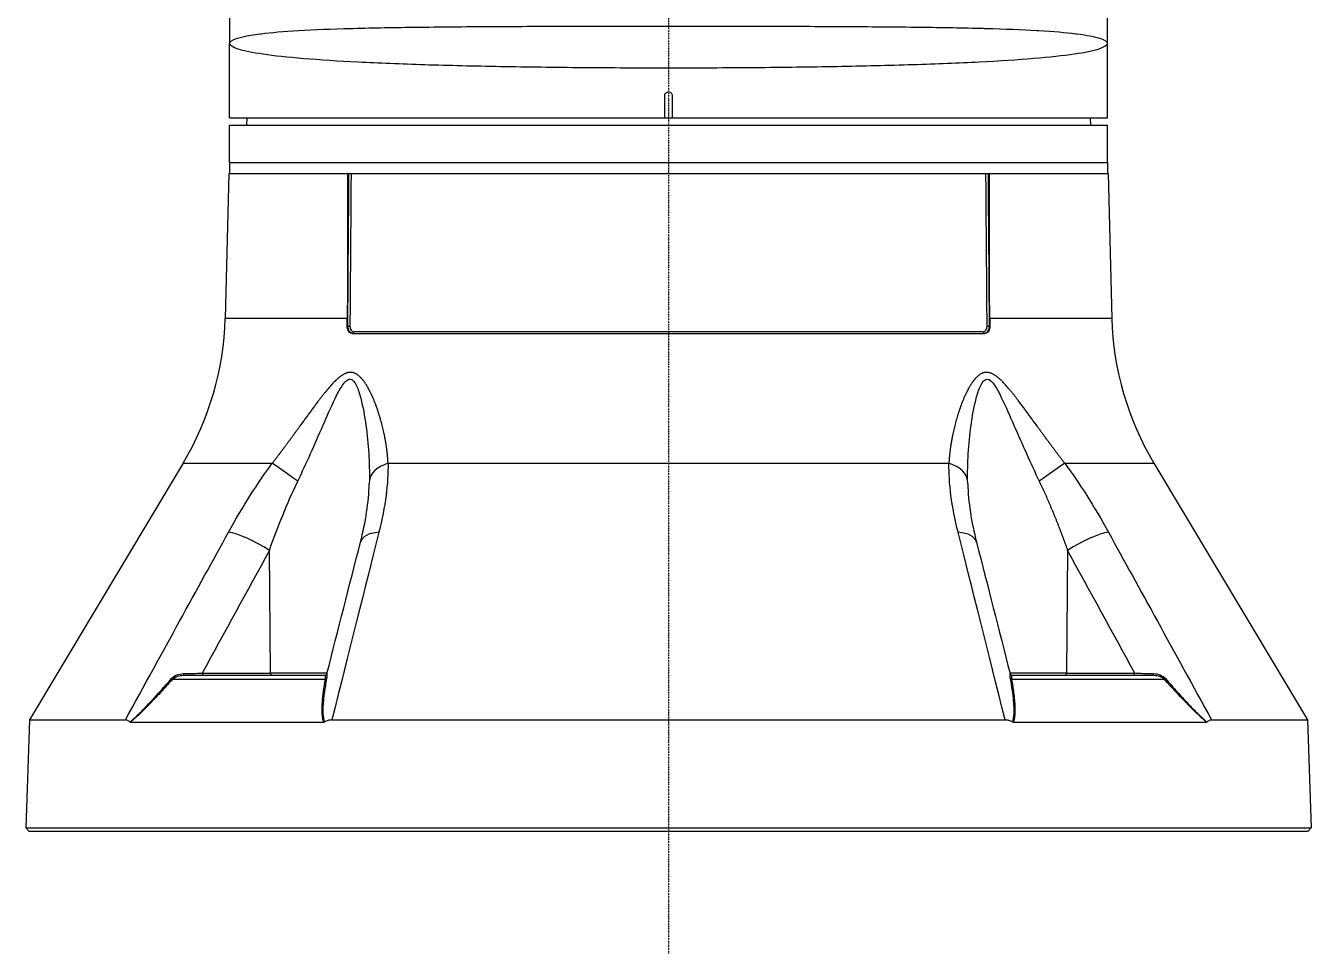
# Model space of a CAD drawing. Header units: millimetres. Extents: x 0 to 4378, y 0 to 2376.
# Drawn here: x 690.8 to 863.6, y 585.7 to 710.7 of the extents above; entities that cross this region are included whole.
import ezdxf

# ---------------------------------------------------------------- set-up
doc = ezdxf.new("R2010")
doc.units = ezdxf.units.MM
doc.header["$LTSCALE"] = 0.2
doc.linetypes.add('CENTER2', pattern=[1.125, 0.75, -0.125, 0.125, -0.125])
doc.layers.add('02_Center Line', color=1, linetype='CENTER2')

# ---------------------------------------------------------------- blocks, each defined once
blk = doc.blocks.new('A$Cd3ae7b64')
for p, q in [((-59.00000000000546, 155.6758105477711), (-59.00000000000546, 105.9999999996762)), ((58.99999999999454, 105.9999999989705), (58.99999999999454, 155.721828939033)), ((-14.00000000000546, 108.3276307049091), (-14.00000000000546, 108.3257856345517)), ((13.99999999999454, 108.3274525897214), (13.99999999999454, 108.3257899215532)), ((-59.00000000000546, 96), (-59.00000000000546, 106)), ((58.99999999999454, 96), (58.99999999999454, 105.9999999997381)), ((-14.00000000000546, 102.7562877729579), (-14.00000000000546, 102.7560828928908)), ((-0.500000000005457, 96), (-0.500000000005457, 99)), ((0.499999999994543, 99), (0.499999999994543, 96)), ((-59.00000000000546, 96), (-0.500000000005457, 96)), ((-56.6952696104363, 96), (-56.71272467536437, 95)), ((-0.500000000005457, 96), (0.499999999994543, 96)), ((0.499999999994543, 96), (58.99999999999454, 96)), ((56.69526961042538, 96), (56.71272467535346, 95)), ((-59.00000000000546, 95), (58.99999999999454, 95)), ((-59.00000000000546, 90), (-59.00000000000546, 95)), ((58.99999999999454, 90), (58.99999999999454, 95)), ((-59.00000000000546, 90), (58.99999999999454, 90)), ((-59.00000000000546, 90), (-59.00000000000546, 88.5)), ((-59.00000000000546, 90), (58.99999999999454, 90)), ((58.99999999999454, 90), (58.99999999999454, 88.5)), ((-59.0916507254924, 88.5), (-59.60191148938247, 69.0139275873371)), ((-59.09165072549331, 88.5), (-43.15433986754124, 88.5)), ((-43.08731068944689, 88.5), (-43.15433986957578, 88.5)), ((-43.08731068944689, 88.5), (43.08731068944144, 88.5)), ((43.15433986957487, 88.50000000001819), (43.08731068944326, 88.50000000001819)), ((43.15433986754033, 88.5), (59.09165072549149, 88.5)), ((59.09165072549149, 88.5), (59.60191148938156, 69.0139275873371)), ((-43.17735307495241, 69.0139275873371), (-59.60191148938247, 69.0139275873371)), ((-43.18840175038622, 67.97382305320207), (-43.11073316208422, 67.9738230516923)), ((43.1107331620824, 67.9738230516923), (43.18840175038531, 67.97382305320207)), ((59.60191148938156, 69.0139275873371), (43.1773530749515, 69.0139275873371)), ((-42.53874315789744, 67), (42.53874315789653, 67)), ((42.294397804455, 67.19302010066167), (-42.29439780445591, 67.19302010066167)), ((-65.25560367725666, 49.53608112168149), (-85.90660579852101, 14.99258666429523)), ((-65.25560367725666, 49.53608112168149), (-53.26389373256461, 49.53608112168149)), ((-37.69948853405549, 49.53608112168149), (37.69948853405458, 49.53608112168149)), ((53.26389373256279, 49.53608112168149), (65.25560367725484, 49.53608112168149)), ((65.25560367725484, 49.53608112168149), (85.90660579799714, 14.99258666516835)), ((-58.52970070587253, 40.12261337033124), (-58.52964765349861, 40.1227154803164)), ((58.5296476518597, 40.12271548009448), (58.5297007042318, 40.12261337011296)), ((-53.48535664826068, 21.29312819804545), (-53.65089358026762, 37.81226609493751)), ((53.65089358026671, 37.81226609493751), (53.48535664825977, 21.29312819804545)), ((-65.21265226154537, 21), (-46.21265965473503, 21)), ((-62.68626785728975, 21.29214691558809), (-53.48536429222804, 21.29410963994087)), ((-45.90464387098655, 21.29214691550806), (-53.48534690429096, 21.29214691550806)), ((53.48534690429005, 21.29214691550806), (45.90464387096654, 21.29214691550806)), ((46.21265965473503, 21), (65.21265228176526, 21)), ((53.48536429222622, 21.29410963994087), (62.68626785728884, 21.29214691558809)), ((-66.68335319778271, 20.46418141452887), (-46.1154336993477, 20.46418141452887)), ((46.1154336993468, 20.46418141452887), (66.6833531977818, 20.46418141452887)), ((-71.22787999280445, 15.68254883588816), (-71.2276978300797, 15.68289944001299)), ((71.22829623258076, 15.68174770926635), (71.22883328916578, 15.68071404963484)), ((-85.90660579802898, 14.99258666427704), (-86.41270871266534, 0.4996954135131091)), ((-85.90660579852101, 14.99258666429523), (-73.01517164065808, 14.99258666574679)), ((-72.35160561409975, 14.69478612081366), (-46.33548263940611, 14.69478612081366)), ((-45.26289462636123, 14.99258666580135), (45.26289462636032, 14.99258666580135)), ((46.33548263940429, 14.69478612081366), (72.35160561409884, 14.69478612081366)), ((71.77697337680729, 15.18074608535244), (71.77772585593539, 15.18074608535244)), ((73.01517164062898, 14.99258666580135), (85.90660579799714, 14.99258666516835)), ((85.90660579799624, 14.99258666516835), (86.41270871266534, 0.4996954135094711)), ((-86.41270871266534, 0.4996954135131091), (-85.93015846101662, 3.637978807091713e-12)), ((-86.41270871266534, 0.4996954135131091), (86.41270871267443, 0.4996954135094711)), ((85.93015846101662, 0), (-85.93015846101662, 3.637978807091713e-12)), ((86.41270871266534, 0.4996954135094711), (85.93015846101662, 0))]:
    blk.add_line(p, q)
for centre, radius, start, end in [((-99.5882044884047, 70.0610055196521), 40.00000000000026, 329.1279166367864, 358.5000000000102), ((99.58820448840379, 70.0610055196521), 40.00000000000021, 181.4999999999898, 210.8720833632135), ((-52.23737825399348, 55.72122140599822), 5.00000000000003, 18.74316511106766, 18.76762133961898), ((52.23737825399257, 55.72122140599822), 5.000000000000031, 161.1092464853483, 161.2566155196263)]:
    blk.add_arc(centre, radius, start, end)
for centre, major_axis, ratio, start_param, end_param in [((-72.47076023649879, 70.05085962281737), (1.536308252267743, -40.01230559540769), 0.7311032404995149, 1.490819516016554, 1.5168243121361), ((-42.97438023083305, 67.97905844135312), (-0.1999944998548699, 0.001483249068980762), 0.04268057832610812, 0.8209152061351581, 2.376885693355455), ((42.97438023083123, 67.97905844135312), (0.1999944998548698, 0.001483249068983655), 0.0426805783261176, 3.906299613841284, 5.462270101045695), ((72.47198908891642, 70.05092552103088), (1.536372131895598, 40.01399268613738), 0.731103085036093, 1.62476887330731, 1.650772572959736), ((-42.43679727444214, 67.20000000000073), (6.225190718814334e-14, -0.2000000000000013), 0.712431343857921, 0, 1.535889741754975), ((42.43679727444032, 67.20000000000073), (-6.920191416431856e-15, -0.2000000000000013), 0.7124313438578486, 4.747295565424434, 6.283185307179635), ((-45.36529501963196, 55.72122140599822), (1.215520739616949e-13, 5.000000000000032), 0.8684450969007647, 6.138405161316324, 6.138502726635234), ((43.49868866790712, 60.5), (-6.678685382510709e-16, 1.250000000000008), 0.3907311284892682, 1.320836224277842, 1.320855382679601), ((45.36529501963014, 55.72122140599822), (-1.183081410616182e-14, 5.000000000000032), 0.8684450969007617, 0.1441481168554738, 0.144722341127718), ((45.36529501963014, 55.72122140599822), (4.552955235048728e-13, -5.000000000000033), 0.8684450969007617, 3.554067663127771, 3.55407375446882), ((-49.76096085214158, 46.97046557193607), (4.053536188257135, -2.92725884924798), 0.01176237832400816, 1.599231121159722, 2.622721324914959), ((-35.22015836520859, 46.97046557193607), (-4.999473748048927, 0.07254131618036747), 0.5854112687850692, 5.239754300712245, 6.263244503908792), ((35.22015836520586, 46.97046557193244), (4.9994737480521, 0.0725413161799777), 0.5854112687850371, 0.01994080326797576, 1.043431006467127), ((49.76096085213794, 46.97046557193607), (-4.053536188258132, -2.92725884924725), 0.01176237832338608, 3.660463982265222, 4.683954186024913), ((-55.56365506372458, 37.68138154348708), (-4.38530399946537, 2.401896923742584), 0.2184332937727803, 4.383547548485922, 5.778492317539), ((-36.56814741848757, 37.68138112983797), (-4.844711005074285, 1.236440168090948), 0.4687791268207208, 5.336155352353714, 6.283200399354804), ((36.56814739915262, 37.68138112236556), (4.84471102084779, 1.236440172116613), 0.4687791268207399, 6.28317021603005, 7.230215259277294), ((55.56365480721979, 37.68138112983434), (-4.385304789867064, -2.401897356658234), 0.2184332937729527, 3.646285794262969, 5.041230261245568), ((-36.56814741848757, 37.68138112983797), (-4.844711005074284, 1.23644016809095), 0.468779126820721, 1.509217521888928e-05, 0.000886699441396594), ((36.56814739915262, 37.68138112236556), (4.844711020847791, 1.236440172116615), 0.4687791268207397, 6.282298608787626, 6.283170216030048), ((-67.61278337073782, 21.52021608587165), (-14.70720585223878, -0.2925131860713184), 0.0235157269926974, 1.734180503907693, 1.9119050310613), ((-65.21265227195545, 21.29999306240279), (-3.006944608200849e-11, -0.299993062412855), 0.003767448132210493, 4.95970882206179, 6.283176653432773), ((-62.57150254177577, 21.30000000007567), (-3.819999871979249e-13, -0.3000000000751108), 0.3826834323691644, 4.738570005196785, 6.283185307158934), ((-53.37058112601426, 21.29999999999927), (-1.777189506668727e-13, -0.3000000000000229), 0.3826834323652783, 4.735296845906614, 6.283185307197004), ((-46.21266226620173, 21.29999311882784), (-0.07344068705020157, -0.2908646769258197), 0.9999937537709371, 0.2473287875344798, 1.570796326795207), ((46.21266222224767, 21.29999306240643), (0.07344063089081762, -0.2908646329136624), 0.9999937537699612, 4.712388980384394, 6.035856811745519), ((53.37058112601335, 21.29999999999927), (2.728123716516651e-15, -0.300000000000002), 0.3826834323649946, 0, 1.547888461282966), ((62.57150254177395, 21.30000000007567), (2.539469489185562e-13, -0.3000000000752464), 0.3826834323682357, 0, 1.544615301966677), ((65.2126522817407, 21.29999999999927), (2.399653959324615e-11, -0.2999999999998711), 0.003767448116667686, 0, 1.323451946462486), ((-66.87237018289306, 20.65701769743464), (-0.223619749777383, 0.1999855182453929), 0.1344646345612282, 1.948729234644329, 2.686312147501724), ((-46.24614998500329, 20.65701769742736), (0.2951491284373296, -0.05373073593589982), 0.6605644279743877, 5.287347962876603, 6.024930875716132), ((46.24614998499965, 20.65701769742736), (-0.2951491284341989, -0.05373073593519351), 0.6605644279743235, 0.2582544314581536, 0.995837344308443), ((66.87237018289125, 20.65701769743464), (0.2236197497773299, 0.1999855182486382), 0.134464634565391, 3.596873159683783, 4.334456072533725)]:
    blk.add_ellipse(centre, major_axis=major_axis, ratio=ratio, start_param=start_param, end_param=end_param)
for points, knots in [([(-59.00000000000546, 106), (-59.00000000000546, 106.4959775718489), (-57.6079316581945, 106.9574491961866), (-54.88241365857903, 107.3039978089764), (-54.8485989233377, 107.3082973401433), (-54.81457032666185, 107.3125801329079), (-54.78032791528494, 107.3168462073663), (-53.42828578093395, 107.4852897305718), (-51.74362995282718, 107.6272462003581), (-49.73126264532038, 107.7442682791079), (-47.65527673998804, 107.8649898716249), (-45.27605239340664, 107.9570294172154), (-42.60297728303885, 108.0301560331936), (-42.51212804840361, 108.0326413719195), (-42.42089193639276, 108.0351053274608), (-42.32927474581265, 108.0375481332812), (-39.71044773762605, 108.1073743942798), (-36.77181232092698, 108.1594878934338), (-33.65160907010159, 108.198902370219), (-33.55468694462797, 108.20012669266), (-33.45758577986635, 108.2013393290072), (-33.36030626743286, 108.2025404425549), (-30.19830392366566, 108.2415817962392), (-26.84709790040597, 108.2682738969888), (-23.30756910546006, 108.288424513903), (-23.23258562225601, 108.288851396559), (-23.15751281499706, 108.2892752311382), (-23.08235216631238, 108.2896960476501), (-19.48947894684352, 108.3098121641815), (-15.69939561978208, 108.3225993888336), (-11.8862488277573, 108.3308515815879), (-11.85421942585253, 108.3309208977771), (-11.82218527918849, 108.3309899029628), (-11.79014639723027, 108.3310585976287), (-7.943832109161121, 108.339305492198), (-4.031029968983603, 108.343095410426), (-0.04908068594158976, 108.3431379370486), (-0.02438511885429762, 108.3431382007911), (0.0003124512904832955, 108.3431383180396), (0.02501202485473186, 108.343138288983), (3.982907744450131, 108.3431336329086), (7.89173574155393, 108.3393493230178), (11.75276247127931, 108.3311280428352), (11.83159586910551, 108.3309601829606), (11.91040669040649, 108.3307904477115), (11.98919479423967, 108.3306188299903), (15.79329626502386, 108.3223326651132), (19.50691297242975, 108.3096296200383), (23.03641903431617, 108.2899446313604), (23.15461779483849, 108.2892854056154), (23.27261882965286, 108.2886185708558), (23.39041855740652, 108.2879440261422), (27.01373524538303, 108.267196192839), (30.499302947258, 108.2388568525203), (33.76193226773375, 108.1973736761647), (36.85928898156089, 108.1579918824718), (39.70101024145879, 108.1073817605247), (42.28822019431846, 108.0388789635253), (42.41211069252313, 108.0355986554714), (42.53542373305845, 108.0322775013046), (42.65815908543573, 108.0289147147123), (45.21078113039039, 107.9589762411451), (47.533907259849, 107.8693089336448), (49.52738560906619, 107.7560356302129), (49.61907819535008, 107.7508254797467), (49.71007592695514, 107.7455676413847), (49.80036873133668, 107.7402615940991), (51.7675090812636, 107.6246627954388), (53.41823085752731, 107.4860612822376), (54.761949950489, 107.3192158973397), (54.81274644243967, 107.3129086562694), (54.8631221047599, 107.3065602574861), (54.91307606179362, 107.3001704717244), (56.27062572632803, 107.1265215351705), (57.30867300672708, 106.9215910773819), (57.9860584647131, 106.6998469602877), (58.66300412755663, 106.4782468114245), (58.99999999999454, 106.2464482156283), (58.99999999999454, 106)], [0, 0, 0, 0, 0.1234681652010437, 0.1234681652010437, 0.1234681652010437, 0.125, 0.125, 0.125, 0.1854836256489308, 0.1854836256489308, 0.1854836256489308, 0.2478793691506865, 0.2478793691506865, 0.2478793691506865, 0.25, 0.25, 0.25, 0.3106170665940803, 0.3106170665940803, 0.3106170665940803, 0.3125, 0.3125, 0.3125, 0.3737034301339614, 0.3737034301339614, 0.3737034301339614, 0.375, 0.375, 0.375, 0.4369793898853799, 0.4369793898853799, 0.4369793898853799, 0.4375, 0.4375, 0.4375, 0.5, 0.5, 0.5, 0.5003876174288672, 0.5003876174288672, 0.5003876174288672, 0.5625, 0.5625, 0.5625, 0.5637681938012641, 0.5637681938012641, 0.5637681938012641, 0.625, 0.625, 0.625, 0.6270505768995198, 0.6270505768995198, 0.6270505768995198, 0.6901227897282368, 0.6901227897282368, 0.6901227897282368, 0.75, 0.75, 0.75, 0.7528672653347984, 0.7528672653347984, 0.7528672653347984, 0.8125, 0.8125, 0.8125, 0.8152428838997834, 0.8152428838997834, 0.8152428838997834, 0.875, 0.875, 0.875, 0.8772589928824207, 0.8772589928824207, 0.8772589928824207, 0.9386494254297342, 0.9386494254297342, 0.9386494254297342, 1, 1, 1, 1]), ([(58.99999999999454, 106), (58.99999999999454, 105.7514894544911), (58.62381233494398, 105.4974574769622), (57.8710718489483, 105.2523248257603), (57.12353692571105, 105.0088873848217), (55.98589140905824, 104.7692586679696), (54.5165592011399, 104.5532504960865), (53.04211104426486, 104.3364902228241), (51.235971172684, 104.1399802650158), (49.09864393136104, 103.9605658285473), (46.96131669003807, 103.7811513920788), (44.47589272135156, 103.6209342769253), (41.76043193614532, 103.4822692684102), (39.04360796471519, 103.3435346487895), (36.07537487568698, 103.2258437520104), (32.84807724156417, 103.1246423732009), (29.62401824764675, 103.0235425514475), (26.20428878110761, 102.9424244187176), (22.65895191192703, 102.8779369711701), (19.11117727123292, 102.8134051820962), (15.38986191302138, 102.7656576929876), (11.58060902289981, 102.7337356911412), (7.772802931229307, 102.7018258136413), (3.920782955856339, 102.6863623243844), (0.02414343418604403, 102.6862917403596), (-3.872511356866198, 102.6862211560583), (-7.707218361766536, 102.7015903840474), (-11.48096334099864, 102.7329048427673), (-15.25476293805968, 102.7642197547029), (-19.00719457221112, 102.8118415486642), (-22.57425324954602, 102.876399812656), (-26.14144148950436, 102.9409604215289), (-29.52946402349789, 103.0211770816677), (-32.73868306615714, 103.1212216726635), (-35.94807651972405, 103.2212717007642), (-38.98081449284746, 103.3408394531652), (-41.69986335610611, 103.4791825428038), (-44.41913964366449, 103.6175372036196), (-46.86288138303826, 103.7740340537421), (-49.02275219046805, 103.9542175856586), (-51.18285061978168, 104.1344201065403), (-53.0087838073523, 104.3327095257264), (-54.48138730702703, 104.5480926305099), (-55.95457536008144, 104.763561232121), (-57.08371518361037, 105.0009106068501), (-57.84619474888132, 105.247752250234), (-58.60829294495306, 105.4944704308982), (-59.00000000000546, 105.7523487411381), (-59.00000000000546, 106)], [0, 0, 0, 0, 0.06271685863167983, 0.06271685863167983, 0.06271685863167983, 0.125, 0.125, 0.125, 0.1875, 0.1875, 0.1875, 0.25, 0.25, 0.25, 0.312531375573317, 0.312531375573317, 0.312531375573317, 0.375, 0.375, 0.375, 0.4375115778155377, 0.4375115778155377, 0.4375115778155377, 0.4999994130084469, 0.4999994130084469, 0.4999994130084469, 0.5624874930663368, 0.5624874930663368, 0.5624874930663368, 0.6249764775211459, 0.6249764775211459, 0.6249764775211459, 0.6874677316994332, 0.6874677316994332, 0.6874677316994332, 0.7499623820797922, 0.7499623820797922, 0.7499623820797922, 0.8124622595828648, 0.8124622595828648, 0.8124622595828648, 0.8749687237483479, 0.8749687237483479, 0.8749687237483479, 0.9375, 0.9375, 0.9375, 1, 1, 1, 1]), ([(-0.500000000005457, 99), (-0.500000000005457, 99.05596077663358), (-0.4903384674535118, 99.11269328280105), (-0.4718155710779683, 99.1654994468081), (-0.4532927030468272, 99.21830553000837), (-0.4253976630061516, 99.2686417255245), (-0.3904404202676233, 99.31234000420227), (-0.3554823753256642, 99.35603928567434), (-0.3124976275876179, 99.39430562870257), (-0.2650455439415964, 99.42397035231261), (-0.2175927188718561, 99.45363553942661), (-0.1643679951148442, 99.47553683755905), (-0.1095893874280591, 99.48784235790299), (-0.07384733050275827, 99.49587148874707), (-0.03681389030225546, 99.49998670446075), (-0.0001810228150134208, 99.49999996722909), (0.05596077299378521, 99.50002029312236), (0.1126932828774443, 99.4903384674326), (0.1654994469290614, 99.47181557102886), (0.2183055301793502, 99.45329270296497), (0.268641725742782, 99.42539766286791), (0.3123400044423761, 99.39044042006572), (0.3560392858562409, 99.35548237512558), (0.3943056288171647, 99.31249762741572), (0.4239703523799108, 99.26504554381972), (0.4536355394848215, 99.21759271873452), (0.4755368376036131, 99.1643679949666), (0.4878423579339142, 99.10958938726253), (0.4958714887543465, 99.07384733038998), (0.499999999994543, 99.03681389264966), (0.499999999994543, 99)], [0, 0, 0, 0, 0.107467641415859, 0.107467641415859, 0.107467641415859, 0.214935118374609, 0.214935118374609, 0.214935118374609, 0.322405061510815, 0.322405061510815, 0.322405061510815, 0.429876683833009, 0.429876683833009, 0.429876683833009, 0.499999985704788, 0.499999985704788, 0.499999985704788, 0.607467633342504, 0.607467633342504, 0.607467633342504, 0.714935116538333, 0.714935116538333, 0.714935116538333, 0.82240506571597, 0.82240506571597, 0.82240506571597, 0.929876694220965, 0.929876694220965, 0.929876694220965, 1, 1, 1, 1]), ([(-42.67490117728175, 88.50000000000364), (-42.68737052217693, 86.86931189879397), (-42.69980614689575, 85.23862222070966), (-42.75184762568097, 78.3959959503809), (-42.7911454363757, 73.184044954829), (-42.83011097450981, 67.97207854201406)], [0.1456644528862152, 0.1456644528862152, 0.1456644528862152, 0.1456644528862152, 0.349264274626667, 0.349264274626667, 1, 1, 1, 1]), ([(42.83011097450799, 67.97207854201406), (42.82911508559027, 68.10528700881696), (42.82413455565984, 68.77132929246), (42.81914859526296, 69.43737132374008), (42.79918732789974, 72.10153864000313), (42.78316255233403, 74.23286990221095), (42.73655923201113, 80.40947522707575), (42.70583396168513, 84.45474247018865), (42.67490118017122, 88.49999999971988)], [0, 0, 0, 0, 0.0166316321081156, 0.0831581605454623, 0.0831581605454623, 0.349264274610568, 0.349264274610568, 0.8543355466788503, 0.8543355466788503, 0.8543355466788503, 0.8543355466788503]), ([(-42.53874315789744, 67), (-42.54145002951918, 66.99999999813372), (-42.54415594960847, 67.00002230531754), (-42.61153255700538, 67.0011342380676), (-42.67491803656139, 67.01495733318006), (-42.80755616404167, 67.07254194695633), (-42.87453661034669, 67.12127642454288), (-43.00466345169934, 67.26221513111523), (-43.06309526658333, 67.35973532634671), (-43.14678326500871, 67.57864836901717), (-43.17293331629662, 67.69656842867334), (-43.18779943257596, 67.87076753767542), (-43.18944472797375, 67.92226113270226), (-43.18840175044352, 67.9738230532057)], [0.3154926336182109, 0.3154926336182109, 0.3154926336182109, 0.3154926336182109, 0.3166503963447924, 0.3166503963447924, 0.3443325507785397, 0.3443325507785397, 0.3774947590161605, 0.3774947590161605, 0.4172658839841495, 0.4172658839841495, 0.4549052649773495, 0.4549052649773495, 0.4704688697527407, 0.4704688697527407, 0.4704688697527407, 0.4704688697527407]), ([(-42.43679727444214, 67), (-42.68930875562819, 67), (-42.99267233459796, 67.24726939170796), (-43.08408333110492, 67.69993459025136), (-43.10147598391268, 67.78606261573441), (-43.11095925116751, 67.87807968666311), (-43.11073316208331, 67.9738230516923)], [0, 0, 0, 0, 0.840146420480196, 0.840146420480196, 0.840146420480196, 1, 1, 1, 1]), ([(43.1107331620824, 67.9738230516923), (43.11191542266806, 67.47316354386567), (42.84666493437544, 67.10996545072703), (42.58775635781785, 67.0244796147781), (42.53692992917786, 67.00769786193268), (42.48611754541616, 67), (42.43679727444032, 67)], [0, 0, 0, 0, 0.8359035052967482, 0.8359035052967482, 0.8359035052967482, 1, 1, 1, 1]), ([(43.1884017504417, 67.9738230532057), (43.19098585919892, 67.84570285734662), (43.17700758602768, 67.71937261286075), (43.11614490689317, 67.48054995897473), (43.06886300573478, 67.37094407695986), (42.95199691081507, 67.19650139824444), (42.88593226237026, 67.12976628478282), (42.75264504581173, 67.04409183235475), (42.6888846463462, 67.01882177855441), (42.59494984507364, 67.00241758761331), (42.56692343329087, 66.99999988774653), (42.53874315789653, 67)], [0.03964738329097985, 0.03964738329097985, 0.03964738329097985, 0.03964738329097985, 0.0781729810393118, 0.0781729810393118, 0.1178623118196047, 0.1178623118196047, 0.1537190074562945, 0.1537190074562945, 0.1825701668262684, 0.1825701668262684, 0.1946468712909609, 0.1946468712909609, 0.1946468712909609, 0.1946468712909609]), ([(-49.84178917347526, 47.10135030598758), (-48.65721498494622, 49.57898896164261), (-47.54835883670785, 52.09386931432891), (-45.91695283803165, 55.82628754929829), (-45.3812729626934, 57.06824092624811), (-44.52221485667269, 58.83909390067856), (-44.22443260901491, 59.42105135605743), (-43.57640142179844, 60.41320603470012), (-43.20618609120538, 60.84085682423756), (-42.46854294658351, 60.85548204246879), (-42.16849955295947, 60.43496582080843), (-41.71086886220473, 59.45857231714035), (-41.53420056695268, 58.88973995916967), (-41.06570662437389, 57.11547964515557), (-40.84745103936439, 55.8675522487174), (-40.32778275456258, 52.11809018628264), (-40.17193211545236, 49.58603525177023), (-40.21779140184117, 47.10135030598758)], [0, 0, 0, 0, 0.250000000000001, 0.250000000000001, 0.375000000000001, 0.375000000000001, 0.437500000000001, 0.437500000000001, 0.500000000000001, 0.500000000000001, 0.562500000000001, 0.562500000000001, 0.625000000000001, 0.625000000000001, 0.750000000000001, 0.750000000000001, 1, 1, 1, 1]), ([(40.21779140184117, 47.10135030598758), (40.17206216728573, 49.57898896162442), (40.32645713167585, 52.0938693143471), (40.8407378042748, 55.82628754928737), (41.05679069859252, 57.06824092626266), (41.51915879276839, 58.83909390067129), (41.69741498933763, 59.42105135606107), (42.15441046809883, 60.41320603469649), (42.45009118915277, 60.84085682422665), (43.18516658220869, 60.85548204247971), (43.55839742466287, 60.43496582081934), (44.20349555818029, 59.4585723171258), (44.49641645100564, 58.88973995916967), (45.36066876564837, 57.11547964515557), (45.89887805285798, 55.86755224872468), (47.53784725722562, 52.11809018627537), (48.65384611055742, 49.58603525181024), (49.84178917347526, 47.10135030598758)], [0, 0, 0, 0, 0.250000000000001, 0.250000000000001, 0.375000000000001, 0.375000000000001, 0.437500000000001, 0.437500000000001, 0.500000000000001, 0.500000000000001, 0.562500000000001, 0.562500000000001, 0.625, 0.625, 0.750000000000001, 0.750000000000001, 1, 1, 1, 1]), ([(-66.81484775147328, 20.55527606854957), (-66.63378892095352, 20.76284622897219), (-66.35142247711701, 20.94457891870843), (-66.0782324484735, 21.05230878860675), (-65.80504241982908, 21.16003865850507), (-65.51595243656266, 21.21936784340141), (-65.21374811871829, 21.22655100393604)], [0, 0, 0, 0, 0.5, 0.5, 0.5, 1, 1, 1, 1]), ([(-46.1154336993477, 20.46418141452887), (-46.10640654290728, 20.53698001363591), (-46.10479541772838, 20.61181909350125), (-46.10733896622514, 20.68276590388268), (-46.10861074047352, 20.7182393090734), (-46.11144714926195, 20.75253763722867), (-46.11599379724066, 20.78459907895376), (-46.11826712123002, 20.80062979981449), (-46.12096514575751, 20.81610227091369), (-46.12406524143171, 20.83089505239695), (-46.12716533710591, 20.84568783388386), (-46.13380884942944, 20.87077584355211), (-46.13440607304074, 20.87314021897691), (-46.13918386192745, 20.8920552223608), (-46.17190146204848, 21), (-46.21265962620055, 21)], [0, 0, 0, 0, 0.250000000000064, 0.250000000000064, 0.250000000000064, 0.375000000000096, 0.375000000000096, 0.375000000000096, 0.437500000000107, 0.437500000000107, 0.437500000000107, 0.500000000000118, 0.500000000000118, 0.500000000000118, 1, 1, 1, 1]), ([(-45.92195585590889, 21.2260729092668), (-45.92438149964619, 21.21761516230617), (-45.91611459237629, 21.17332117297701), (-45.91727051907583, 21.0534966892701), (-45.91845029538308, 20.93119993200889), (-45.93094865724197, 20.76373171551313), (-45.96985338560899, 20.55527606854957)], [0.01010768235957738, 0.01010768235957738, 0.01010768235957738, 0.01010768235957738, 0.5, 0.5, 0.5, 1, 1, 1, 1]), ([(45.96985338560626, 20.55527606854957), (45.93111392193896, 20.76284622909225), (45.91858481767395, 20.94457891876664), (45.91747518110242, 21.05230878864313), (45.9163877965475, 21.15787830531917), (45.92441206905096, 21.21696887246435), (45.92195599878687, 21.22605598315567)], [0, 0, 0, 0, 0.5, 0.5, 0.5, 0.9899732859463305, 0.9899732859463305, 0.9899732859463305, 0.9899732859463305]), ([(46.21265962620237, 21), (46.21163934744891, 21), (46.18730065435557, 20.9924150038787), (46.16970848658548, 20.96549974767913), (46.16091240269998, 20.95204211958117), (46.15302286113911, 20.93614381005318), (46.14626920708724, 20.92010515982111), (46.13951555303538, 20.90406650959267), (46.13688644689137, 20.89842185568341), (46.12978470466078, 20.87331246184476), (46.10137773573388, 20.77287488648653), (46.09574509862432, 20.62295855074262), (46.1154336993477, 20.46418141452887)], [0, 0, 0, 0, 0.250000000000002, 0.250000000000002, 0.250000000000002, 0.375000000000003, 0.375000000000003, 0.375000000000003, 0.500000000000003, 0.500000000000003, 0.500000000000003, 1, 1, 1, 1]), ([(62.68626823078012, 21.29214691550078), (62.80536160084193, 21.28878361832903), (62.96461842855388, 21.28388317478675), (63.3740263923446, 21.2725419812632), (63.65932895790866, 21.26535033605978), (64.45847896326086, 21.2444997890816), (64.8977131870879, 21.23406755008182), (65.21374811871738, 21.22655100393604)], [0, 0, 0, 0, 0.25, 0.25, 0.5, 0.5, 0.9999999896859209, 0.9999999896859209, 0.9999999896859209, 0.9999999896859209]), ([(65.21374811871738, 21.22655100393604), (65.51414538088375, 21.21941077292286), (65.76293809784238, 21.1757934144407), (66.07475576344405, 21.0534966893174), (66.3865734290448, 20.93119996419409), (66.63301649740697, 20.76373177366622), (66.81484775147237, 20.55527606855321)], [0, 0, 0, 0, 0.5, 0.5, 0.5, 1, 1, 1, 1]), ([(-72.40163089095313, 14.71445221379327), (-72.01836204672873, 15.03389732577489), (-71.60293179960718, 15.40661875279693), (-71.16329392909938, 15.83592443898306), (-71.08729400393895, 15.91013824586844), (-71.01682416234235, 15.98002058940256), (-70.94867005170909, 16.04830002420931), (-70.81969812549778, 16.17750910852919), (-70.69904108442643, 16.30134020672267), (-70.5655163237825, 16.43965089006815), (-70.36143154611273, 16.65105067032709), (-70.13817698102866, 16.88647978592053), (-69.89436236126585, 17.14458550174822), (-69.77535472762429, 17.27056872006506), (-69.65592218037273, 17.39791812875774), (-69.535992843239, 17.52655594406315), (-68.67311041151152, 18.45209521189463), (-67.77910578667797, 19.44982364157477), (-66.81484775157514, 20.55527606843316)], [2.454859470883196e-10, 2.454859470883196e-10, 2.454859470883196e-10, 2.454859470883196e-10, 0.249999999999996, 0.249999999999996, 0.249999999999996, 0.2932173444232729, 0.2932173444232729, 0.2932173444232729, 0.374999999999996, 0.374999999999996, 0.374999999999996, 0.499999999999996, 0.499999999999996, 0.499999999999996, 0.561013380655964, 0.561013380655964, 0.561013380655964, 1, 1, 1, 1]), ([(-66.68335319778271, 20.46418141452887), (-67.25591777987938, 19.82353791254718), (-67.80581053679907, 19.21942973870682), (-68.33247829542415, 18.65178306071175), (-68.59581217473533, 18.3679597217124), (-68.85334141318526, 18.09325345353864), (-69.1050165492079, 17.82767517097091), (-69.22345622161265, 17.70269260303394), (-69.34060975255034, 17.57972237970534), (-69.45644377559074, 17.45879453986709), (-69.46367891895716, 17.45124123009737), (-69.4709092844796, 17.44369552162971), (-69.47813485530423, 17.4361574597242), (-69.60104119360221, 17.30793567504588), (-69.70052112103167, 17.20463020872558), (-69.84244163359472, 17.05834654660066), (-70.248422129127, 16.63988474312646), (-70.5933658442691, 16.29377237824883), (-70.90168544680819, 15.99477392883273), (-71.02448878251198, 15.87568319747515), (-71.14146344836627, 15.76369029111811), (-71.25437718129979, 15.65758139912577), (-71.45257904622122, 15.47132433604565), (-71.60226722792686, 15.33400736393742), (-71.78100460126007, 15.17646201425669), (-71.95974176118943, 15.01891685267765), (-72.14996215892552, 14.85835618799319), (-72.35160624514174, 14.6947879612635)], [0, 0, 0, 0, 0.250000000000003, 0.250000000000003, 0.250000000000003, 0.375000000000005, 0.375000000000005, 0.375000000000005, 0.4338256721922261, 0.4338256721922261, 0.4338256721922261, 0.437500000000005, 0.437500000000005, 0.437500000000005, 0.500000000000006, 0.500000000000006, 0.500000000000006, 0.678788679045381, 0.678788679045381, 0.678788679045381, 0.750000000000003, 0.750000000000003, 0.750000000000003, 0.875000000000002, 0.875000000000002, 0.875000000000002, 0.9999998507561205, 0.9999998507561205, 0.9999998507561205, 0.9999998507561205]), ([(-46.33548351766149, 14.6947879612635), (-46.39818716507943, 14.86461314910775), (-46.44851297514197, 15.04757664785575), (-46.48647936749876, 15.24372725995636), (-46.50546258550821, 15.34180267878764), (-46.52135776246541, 15.44317844694888), (-46.53415587555173, 15.54783711719938), (-46.54695398863805, 15.65249578744988), (-46.558158434078, 15.78809125159023), (-46.56314900088091, 15.87163845811665), (-46.56550545397749, 15.91108789969076), (-46.56749180541919, 15.95194650060512), (-46.56916012164402, 15.99418742812122), (-46.57455822535576, 16.13086469836708), (-46.57575348244427, 16.28249897091155), (-46.57320040439117, 16.44884969208942), (-46.56985828230245, 16.66661209819722), (-46.55804345363867, 16.93654648030861), (-46.54250703869366, 17.17831957152157), (-46.53657086652674, 17.27069652590944), (-46.52986019362106, 17.36425676094223), (-46.52244991330554, 17.45893192796575), (-46.45228212707298, 18.35540906485403), (-46.31780641635942, 19.35759707834586), (-46.1154336993477, 20.46418141452887)], [1.437451387319987e-07, 1.437451387319987e-07, 1.437451387319987e-07, 1.437451387319987e-07, 0.125000000000007, 0.125000000000007, 0.125000000000007, 0.187500000000007, 0.187500000000007, 0.187500000000007, 0.250000000000008, 0.250000000000008, 0.250000000000008, 0.2795113409658079, 0.2795113409658079, 0.2795113409658079, 0.375000000000008, 0.375000000000008, 0.375000000000008, 0.500000000000008, 0.500000000000008, 0.500000000000008, 0.5477601508110241, 0.5477601508110241, 0.5477601508110241, 1, 1, 1, 1]), ([(-45.96985338563172, 20.55527606842224), (-46.08765806650899, 19.92406830712935), (-46.18629092172796, 19.32734982200054), (-46.26268084547064, 18.76592805927066), (-46.30087580734198, 18.48521717790572), (-46.33356374831965, 18.2133499858428), (-46.3607279492453, 17.95041336371287), (-46.37469361581952, 17.81523231403844), (-46.38832178481425, 17.67101108710995), (-46.40049637049378, 17.52790569350327), (-46.41200220778956, 17.39266106027935), (-46.42219661323543, 17.2583019019512), (-46.43063435778913, 17.13345860631307), (-46.45903701062525, 16.71321824917686), (-46.47170293585077, 16.38398536786917), (-46.46364276466375, 16.04769096861128), (-46.46184665758119, 15.97275202025412), (-46.4591340807001, 15.89734363935713), (-46.45494239123764, 15.82054901530501), (-46.43194044867232, 15.39913766126847), (-46.36621039672082, 15.03153835367993), (-46.25602205632276, 14.71446385850504)], [0, 0, 0, 0, 0.249999999999997, 0.249999999999997, 0.249999999999997, 0.374999999999996, 0.374999999999996, 0.374999999999996, 0.439265034944164, 0.439265034944164, 0.439265034944164, 0.499999999999996, 0.499999999999996, 0.499999999999996, 0.7044425635758819, 0.7044425635758819, 0.7044425635758819, 0.749999999999998, 0.749999999999998, 0.749999999999998, 0.9999969393282458, 0.9999969393282458, 0.9999969393282458, 0.9999969393282458]), ([(46.25602205630548, 14.71446385851232), (46.36703289018806, 15.03390638370183), (46.43287052578125, 15.40662396934931), (46.45518820555571, 15.8359244390449), (46.4590462958522, 15.91013824591209), (46.46135443155526, 15.98002058943166), (46.46285757238729, 16.04830002421295), (46.46570205185617, 16.17750910851828), (46.4651032277452, 16.30134020668265), (46.46227062300659, 16.43965089002086), (46.45794115253557, 16.65105067025434), (46.44734051025353, 16.88647978585504), (46.4306348796581, 17.14458550171548), (46.42248074366762, 17.27056872006506), (46.41280494396324, 17.39791812877229), (46.40183668262125, 17.52655594407042), (46.3229208790035, 18.45209521171273), (46.17616813598943, 19.44982364038879), (45.9698533856299, 20.55527606842588)], [3.037985192451906e-06, 3.037985192451906e-06, 3.037985192451906e-06, 3.037985192451906e-06, 0.250000000000006, 0.250000000000006, 0.250000000000006, 0.2932173444173274, 0.2932173444173274, 0.2932173444173274, 0.375000000000007, 0.375000000000007, 0.375000000000007, 0.500000000000008, 0.500000000000008, 0.500000000000008, 0.5610133806648235, 0.5610133806648235, 0.5610133806648235, 1, 1, 1, 1]), ([(46.1154336993477, 20.46418141452887), (46.23259492615398, 19.8235379171856), (46.32705233174147, 19.21942974828562), (46.39930339315197, 18.65178307551832), (46.43542892385722, 18.36795973913831), (46.46600430798026, 18.09325347365302), (46.49110766975718, 17.82767519385015), (46.50292144767991, 17.70269261796057), (46.51352282453536, 17.57972238699949), (46.52292281382233, 17.45879453983071), (46.52350994860899, 17.45124123911955), (46.52409239402732, 17.44369553969227), (46.52467010521832, 17.43615748680895), (46.5344969345515, 17.30793570354945), (46.54166246675959, 17.20463024347919), (46.55008767565687, 17.05834657800006), (46.57418898756077, 16.63988475810766), (46.57952453142116, 16.29377238511006), (46.5672795940136, 15.99477392883637), (46.5624024500994, 15.87568320155697), (46.55534206799985, 15.76369029864873), (46.5452037189616, 15.65758140929393), (46.52740748004089, 15.47132434322339), (46.50849662366363, 15.33400736776093), (46.4754545457381, 15.17646201671596), (46.44241250726191, 15.01891685376904), (46.395876948558, 14.85835618826241), (46.33548351765967, 14.6947879612635)], [0, 0, 0, 0, 0.250000000000004, 0.250000000000004, 0.250000000000004, 0.375000000000006, 0.375000000000006, 0.375000000000006, 0.433825676549421, 0.433825676549421, 0.433825676549421, 0.437500000000006, 0.437500000000006, 0.437500000000006, 0.500000000000005, 0.500000000000005, 0.500000000000005, 0.6787886819572461, 0.6787886819572461, 0.6787886819572461, 0.750000000000003, 0.750000000000003, 0.750000000000003, 0.875000000000001, 0.875000000000001, 0.875000000000001, 0.9999998507561865, 0.9999998507561865, 0.9999998507561865, 0.9999998507561865]), ([(72.35160624513992, 14.6947879612635), (72.14224867303165, 14.86461316307032), (71.92717301936136, 15.0475766786476), (71.70656828048777, 15.24372731045514), (71.59626578420648, 15.34180273914171), (71.48458413925255, 15.44317851787491), (71.3715215682987, 15.54783719941042), (71.25845899734486, 15.6524958809423), (71.11526642790704, 15.78809136445852), (71.02817569724448, 15.87163857630367), (70.98705311036156, 15.91108798098503), (70.94472987143854, 15.95194654249281), (70.90120410029886, 15.99418742816852), (70.76036932904753, 16.13086474176816), (70.607008342271, 16.28249907039572), (70.44122414392768, 16.44884986026227), (70.22420341492216, 16.66661228906014), (69.96003807457237, 16.93654668884119), (69.7264708353141, 17.17831982577627), (69.63722927678464, 17.27069670028868), (69.54727331971662, 17.36425685048016), (69.45662212138086, 17.45893192786389), (68.59824685808053, 18.35540926043905), (67.67234455425569, 19.35759727388358), (66.68335319778271, 20.46418141452887)], [1.437453417359733e-07, 1.437453417359733e-07, 1.437453417359733e-07, 1.437453417359733e-07, 0.125000000000004, 0.125000000000004, 0.125000000000004, 0.187500000000006, 0.187500000000006, 0.187500000000006, 0.250000000000008, 0.250000000000008, 0.250000000000008, 0.2795113114870848, 0.2795113114870848, 0.2795113114870848, 0.375000000000007, 0.375000000000007, 0.375000000000007, 0.500000000000006, 0.500000000000006, 0.500000000000006, 0.5477601004818883, 0.5477601004818883, 0.5477601004818883, 1, 1, 1, 1]), ([(66.81484775157423, 20.55527606843316), (67.36543417206485, 19.9240683703174), (67.89388996610887, 19.32734993562917), (68.4009499786398, 18.76592820320366), (68.65447998490527, 18.48521733699454), (68.902652782328, 18.21335015567456), (69.14539211252486, 17.9504135399402), (69.27018937333924, 17.81523244100026), (69.40409775093394, 17.67101114937032), (69.53749700518347, 17.5279056933432), (69.66356855513186, 17.39266110934113), (69.78930524170937, 17.25830200073688), (69.9063373197605, 17.13345874955849), (70.30028419563496, 16.71321833689217), (70.61139890343657, 16.38398541579954), (70.94811710790054, 16.04769096852397), (71.02315046420608, 15.97275204109974), (71.09944517442455, 15.89734368109566), (71.17826418014101, 15.82054907883867), (71.61078979525792, 15.39913254007115), (72.02120266004113, 15.03152937030245), (72.40163089095222, 14.71445221379327)], [0, 0, 0, 0, 0.249999999999999, 0.249999999999999, 0.249999999999999, 0.374999999999998, 0.374999999999998, 0.374999999999998, 0.4392650599270913, 0.4392650599270913, 0.4392650599270913, 0.499999999999997, 0.499999999999997, 0.499999999999997, 0.7044425793038164, 0.7044425793038164, 0.7044425793038164, 0.749999999999998, 0.749999999999998, 0.749999999999998, 0.9999999997525865, 0.9999999997525865, 0.9999999997525865, 0.9999999997525865]), ([(-72.40163089095313, 14.71445221379327), (-72.49682518496138, 14.80262277484508), (-72.59626724303416, 14.87243925806251), (-72.80281375196864, 14.96783758273523), (-72.90850635135212, 14.99258699079292), (-73.01517163186236, 14.99258697139885)], [-0.1212578700942541, -0.1212578700942541, -0.1212578700942541, -0.1212578700942541, -0.06073354852260408, -0.06073354852260408, -1.218681644896158e-08, -1.218681644896158e-08, -1.218681644896158e-08, -1.218681644896158e-08]), ([(-72.35160552030356, 14.69478929215256), (-72.36070588979237, 14.69479823477013), (-72.36980315421533, 14.6962882056032), (-72.38662080503855, 14.70289961936942), (-72.3943814972854, 14.70768959455017), (-72.40163089095313, 14.71445221379327)], [-0.009677244761382474, -0.009677244761382474, -0.009677244761382474, -0.009677244761382474, -0.004619380211677643, -0.004619380211677643, -3.186487287340519e-06, -3.186487287340519e-06, -3.186487287340519e-06, -3.186487287340519e-06]), ([(-46.25601800957702, 14.7144522137969), (-46.26778532586468, 14.70769032711542), (-46.28023560086331, 14.70290065357403), (-46.30695818070581, 14.69628849851506), (-46.32127062308246, 14.69479823565052), (-46.33548258030351, 14.69478929215256)], [-0.00968373614810291, -0.00968373614810291, -0.00968373614810291, -0.00968373614810291, -0.005063892399640637, -0.005063892399640637, -9.827163419919313e-07, -9.827163419919313e-07, -9.827163419919313e-07, -9.827163419919313e-07]), ([(-45.26289462092518, 14.99258697139885), (-45.43456228934519, 14.99258699074562), (-45.60494176482371, 14.96795179836772), (-45.93928317879272, 14.87276167499658), (-46.1009209437052, 14.80282850348522), (-46.25601800957702, 14.7144522137969)], [-0.1213984384568967, -0.1213984384568967, -0.1213984384568967, -0.1213984384568967, -0.06074723058142439, -0.06074723058142439, -2.436636052046701e-05, -2.436636052046701e-05, -2.436636052046701e-05, -2.436636052046701e-05]), ([(46.25601800957247, 14.7144522137969), (46.10127937350626, 14.80262277484144), (45.94002889418152, 14.87243925806251), (45.60572832631442, 14.96783758273523), (45.43496014546599, 14.99258699078928), (45.26289462092427, 14.99258697139885)], [-0.1212578700926009, -0.1212578700926009, -0.1212578700926009, -0.1212578700926009, -0.06073354852126558, -0.06073354852126558, -1.218595465356348e-08, -1.218595465356348e-08, -1.218595465356348e-08, -1.218595465356348e-08]), ([(46.33548258030169, 14.69478929215256), (46.32127201982803, 14.69479823477013), (46.30696099821944, 14.6962882056032), (46.28023828992809, 14.70289961936942), (46.26778659800584, 14.70768959455017), (46.25601800957247, 14.7144522137969)], [-0.009677244761849136, -0.009677244761849136, -0.009677244761849136, -0.009677244761849136, -0.004619380211723328, -0.004619380211723328, -3.186487057143837e-06, -3.186487057143837e-06, -3.186487057143837e-06, -3.186487057143837e-06]), ([(72.40163089095222, 14.71445221379327), (72.39438227968094, 14.70769032711542), (72.3866224810672, 14.70290065357403), (72.36980494525415, 14.69628849851506), (72.36070678426131, 14.69479823565052), (72.35160552030175, 14.69478929215256)], [-0.009683736148161547, -0.009683736148161547, -0.009683736148161547, -0.009683736148161547, -0.005063892399701165, -0.005063892399701165, -9.827163380622657e-07, -9.827163380622657e-07, -9.827163380622657e-07, -9.827163380622657e-07]), ([(73.01517163186145, 14.99258697139885), (72.9087529866656, 14.99258699074562), (72.80330060135384, 14.96795179837136), (72.5967271108857, 14.87276167499658), (72.49704565218144, 14.80282850348885), (72.40163089095222, 14.71445221379327)], [-0.1213984384572047, -0.1213984384572047, -0.1213984384572047, -0.1213984384572047, -0.06074723058159407, -0.06074723058159407, -2.43663605622521e-05, -2.43663605622521e-05, -2.43663605622521e-05, -2.43663605622521e-05])]:
    blk.add_open_spline(points, degree=3, knots=knots)
for points in [[(-43.1543398722506, 88.5), (-43.16254177646169, 82.00466143370795), (-43.17020831146328, 75.50930372092989), (-43.17735307495241, 69.0139275873371)], [(-43.11073316208331, 67.9738230516923), (-43.05998917648867, 74.81590927426805), (-43.0086756507817, 81.65796868113102), (-42.95677157371392, 88.50000000009095)], [(42.95677157371301, 88.49999999996362), (43.00867565078079, 81.65796868104735), (43.05998917648867, 74.81590927422803), (43.1107331620824, 67.9738230516923)], [(43.1773530749515, 69.0139275873371), (43.17020831146237, 75.50930372094444), (43.16254177646078, 82.00466143374433), (43.15433987224969, 88.50000000005457)], [(-42.83011097451072, 67.97207854201406), (-42.83322160744501, 67.55600538751605), (-42.58691616123997, 67.19302010066167), (-42.294397804455, 67.19302010066167)], [(42.294397804455, 67.19302010066167), (42.58661843789741, 67.19302010066167), (42.83322545390911, 67.55549089051055), (42.83011097450981, 67.97207854201406)], [(-59.14852171930943, 40.24699709246488), (-57.22733233823328, 43.73478278351831), (-55.26185430089299, 46.83114412659052), (-53.26389373901111, 49.53608112168149)], [(-37.69948852494508, 49.53608112168149), (-37.6757347886487, 46.83114359459069), (-38.0538528059833, 43.73478225151848), (-38.92745938744702, 40.24699709246488)], [(38.9274593874452, 40.24699709246488), (38.05385283968553, 43.73478278352923), (37.67573479330349, 46.83114412660143), (37.69948852494417, 49.53608112168149)], [(53.26389373901111, 49.53608112168149), (55.26185469385473, 46.83114359461251), (57.22733274117672, 43.73478225154031), (59.14852171930852, 40.24699709246488)], [(-53.65089358217119, 37.81226628502554), (-52.52437389386159, 40.97693428443017), (-51.2786039071043, 44.09612891662255), (-49.8417891838526, 47.10135031347454)], [(-41.41286740145551, 38.91778708084166), (-40.72338110055898, 41.61974756752898), (-40.2887631673766, 44.30754538511246), (-40.2252992447211, 46.76264437897044)], [(-40.22515226667292, 46.7683437906162), (-40.22520114125382, 46.76644403101454), (-40.22525013394534, 46.7645442271205), (-40.2252992447211, 46.76264437895588)], [(-40.21779140147828, 47.10135031345635), (-40.21983730356533, 46.99050205614913), (-40.22229261465236, 46.87949873602338), (-40.22515226667292, 46.7683437906162)], [(40.22515226667565, 46.76834379053253), (40.22229261465418, 46.87949873596153), (40.21983730356624, 46.99050205610547), (40.21779140147919, 47.10135031343452)], [(40.22529924472292, 46.76264437890859), (40.22525013394716, 46.76454422706229), (40.22520114125655, 46.76644403094178), (40.22515226667565, 46.76834379053253)], [(40.22529924472201, 46.76264437893769), (40.28876316738751, 44.30754538506517), (40.72338110066448, 41.61974756767449), (41.41286740146825, 38.91778708079073)], [(-73.01517158152183, 14.99258677999751), (-67.93087218818619, 24.27621698574876), (-63.30877081382823, 32.69435375657122), (-59.14852171930943, 40.24699709246488)], [(-38.92745938744702, 40.24699709246488), (-40.81921554243399, 32.69435376702313), (-42.93095462158908, 24.27621699620795), (-45.26289459213331, 14.99258678001934)], [(45.2628945921324, 14.99258678001934), (42.93095462156271, 24.27621699669908), (40.8192155423767, 32.69435376751426), (38.9274593874452, 40.24699709246488)], [(59.14852171930943, 40.24699709246488), (63.30877081046128, 32.69435376274487), (67.93087218471555, 24.27621699192969), (73.01517158150727, 14.99258678001934)], [(-45.92149424811396, 21.22595587656178), (-44.41988978012705, 27.12452632727218), (-42.91719733699119, 33.0213903893673), (-41.41288729348616, 38.91568393096532)], [(41.41288729348707, 38.91568393095804), (42.91719869620192, 33.02138506343908), (44.41989249564449, 27.12451567089374), (45.92149831845745, 21.22593988744848)], [(-53.65089358217119, 37.81226628502554), (-56.66592128014054, 32.30761972119944), (-59.67729464818512, 26.80063975291341), (-62.68626823066916, 21.29214691550806)], [(62.68626823078012, 21.29214691550078), (59.67729464818331, 26.80063975291705), (56.66592128013963, 32.30761972119944), (53.65089358213481, 37.81226628500372)], [(-66.68335319778271, 20.46418141452887), (-66.33145984554722, 20.84075871638925), (-65.74093202180484, 21), (-65.21265228176617, 21)], [(65.21265228176435, 21), (65.73516919477606, 21), (66.32877656867458, 20.84363022976322), (66.68335319778271, 20.46418141452887)]]:
    blk.add_open_spline(points, degree=3)
for points, weights in [([(-37.69948854699487, 49.53608111451831), (-37.81678528276461, 51.74708448829915), (-38.24050421528227, 53.99540544952833), (-39.30133255524561, 57.32826061651213), (-39.72166139168894, 58.43752941312414), (-40.56732867577921, 60.01464969286098), (-40.87983973065184, 60.52027845518751), (-41.66494671760847, 61.38818379255099), (-42.16895386281158, 61.7619759892732), (-43.36641333356692, 61.74897579551907), (-43.95081858109006, 61.36884176043895), (-44.96118631395257, 60.48692648978613), (-45.41885419377468, 59.96963097418848), (-46.72932956187014, 58.39553944077488), (-47.53268402078902, 57.29158088369877), (-49.95521487841233, 53.97387578557027), (-51.56636144458116, 51.74075917168011), (-53.26389372865106, 49.53608111451831)], [0.999999998671407, 0.999999999009275, 0.999999999295982, 0.999999999631933, 0.999999999728602, 0.999999999846666, 0.999999999881047, 0.999999999935936, 0.999999999956992, 0.999999999956253, 0.999999999934802, 0.999999999878843, 0.999999999843472, 0.999999999725085, 0.999999999628508, 0.999999999293254, 0.999999999008249, 0.999999998671407]), ([(53.26389372865015, 49.53608111451831), (51.5614911512248, 51.74708448833553), (49.93994567767731, 53.99540544951742), (47.50567059633067, 57.32826061651576), (46.69831809582956, 58.43752941312414), (45.37927594134362, 60.01464969286098), (44.92881823530661, 60.52027845517659), (43.92245520515644, 61.3881837925619), (43.33285683753456, 61.76197598928411), (42.13840317522863, 61.74897579550816), (41.64117573841486, 61.36884176043532), (40.85633343691006, 60.48692648978977), (40.54055957685341, 59.9696309741812), (39.7047521569757, 58.39553944078943), (39.28815720782768, 57.29158088368786), (38.23671760059824, 53.97387578558846), (37.81644971619971, 51.74075917167647), (37.69948854699396, 49.53608111451831)], [0.999999998671379, 0.999999999009254, 0.999999999295967, 0.999999999631925, 0.999999999728596, 0.999999999846663, 0.999999999881044, 0.999999999935935, 0.999999999956991, 0.999999999956251, 0.999999999934801, 0.99999999987884, 0.999999999843469, 0.999999999725079, 0.999999999628501, 0.999999999293239, 0.999999999008228, 0.999999998671379])]:
    blk.add_rational_spline(points, weights, degree=3, knots=[0, 0, 0, 0, 0.25, 0.25, 0.375, 0.375, 0.4375, 0.4375, 0.5, 0.5, 0.5625, 0.5625, 0.625, 0.625, 0.75, 0.75, 1, 1, 1, 1])
blk.add_rational_spline([(49.84178918382349, 47.10135031345635), (51.27860390707883, 44.09612891658617), (52.5243738935751, 40.97693428432103), (53.65089358213481, 37.81226628500372)], [1.00000000000172, 1.00000000000216, 1.00000000000263, 1.00000000000313], degree=3)
at = {"layer": '02_Center Line'}
blk.add_line((-5.456968210637569e-12, 1153.006491689848), (-5.456968210637569e-12, -16.52966500960611), dxfattribs=at)

msp = doc.modelspace()

# ---------------------------------------------------------------- block references
msp.add_blockref('A$Cd3ae7b64', (777.2185104493801, 602.2572086254113))

doc.saveas('drawing.dxf')
